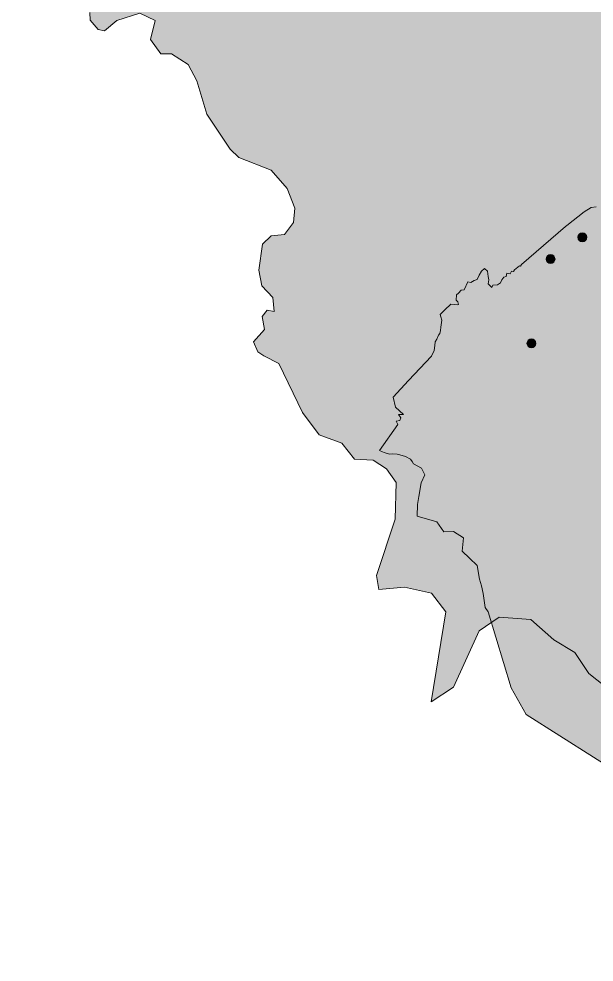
# Model space of a CAD drawing. Header units: inches. Extents: x 0.9 to 25.7, y 5.6 to 27.7.
# Drawn here: x 0.87 to 6.41, y 5.65 to 14.73 of the extents above; entities that cross this region are included whole.
import ezdxf

# ---------------------------------------------------------------- set-up
doc = ezdxf.new("R2010")
doc.units = ezdxf.units.IN
doc.header["$MEASUREMENT"] = 0
for name, color, linetype in [('basin', 7, 'Continuous'), ('political boundary', 7, 'Continuous'), ('wells', 7, 'Continuous')]:
    doc.layers.add(name, color=color, linetype=linetype)

msp = doc.modelspace()

# ---------------------------------------------------------------- hatches: boundary and pattern name
at = {"layer": 'basin', "true_color": 0xffffff}
h = msp.add_hatch(color=7, dxfattribs=at)
h.dxf.hatch_style = 2
h.paths.add_polyline_path([(15.27, 27.7467), (15.25, 27.7333), (15.11, 27.4383), (14.8633, 27.245), (14.715, 27.1983), (14.405, 26.61), (14.15, 26.3783), (13.615, 26.16), (13.0117, 25.905), (12.6783, 25.595), (12.3833, 25.5483), (12.26, 25.4167), (12.3133, 25.2783), (12.3133, 25.045), (11.9333, 24.5733), (11.555, 24.34), (11.4233, 24.31), (11.2117, 24.0983), (11.0417, 23.665), (10.9017, 23.5633), (10.53, 23.44), (10.3833, 23.27), (10.1967, 22.7433), (9.925, 22.395), (9.6167, 22.0533), (9.1667, 21.96), (8.67, 21.8833), (8.315, 21.6283), (8.1283, 21.28), (7.995, 20.9467), (7.7083, 20.8167), (7.535, 20.4517), (7.035, 20.34), (6.3317, 19.6867), (5.8817, 19.5467), (5.5167, 19.3783), (5.1067, 19.1817), (4.78, 18.9917), (4.5717, 18.6817), (4.1267, 18.455), (3.5367, 18.0767), (2.895, 17.1833), (2.255, 16.835), (1.8117, 16.31), (1.51, 16.1083), (1.2483, 16.0033), (0.9, 15.93), (1.0067, 15.8017), (1.1933, 15.5767), (1.16, 15.52), (0.96, 15.5267), (0.8717, 15.4933), (0.8767, 15.4067), (0.95, 15.3167), (1.0417, 15.275), (1.0933, 15.205), (1.15, 15.1533), (1.2267, 15.1517), (1.2767, 15.2), (1.37, 15.1867), (1.415, 15.1017), (1.3867, 14.9783), (1.3867, 14.8867), (1.4767, 14.87), (1.555, 14.795), (1.5583, 14.7217), (1.6367, 14.6317), (1.695, 14.62), (1.815, 14.72), (2.035, 14.7883), (2.1833, 14.72), (2.14, 14.5367), (2.2383, 14.3983), (2.3417, 14.3983), (2.5033, 14.2933), (2.5867, 14.1383), (2.6817, 13.8167), (2.9067, 13.48), (2.99, 13.3983), (3.3017, 13.2767), (3.455, 13.1017), (3.53, 12.9117), (3.5167, 12.7717), (3.4283, 12.6583), (3.3017, 12.6433), (3.2183, 12.5633), (3.1817, 12.315), (3.2117, 12.1617), (3.3167, 12.0517), (3.33, 11.915), (3.2617, 11.9283), (3.215, 11.8683), (3.2367, 11.7433), (3.1317, 11.6217), (3.1717, 11.5283), (3.23, 11.49), (3.375, 11.415), (3.6017, 10.9433), (3.765, 10.7267), (3.9833, 10.6483), (4.1033, 10.4933), (4.285, 10.485), (4.4117, 10.4), (4.5067, 10.2683), (4.495, 9.9167), (4.315, 9.3717), (4.3367, 9.2383), (4.5867, 9.26), (4.8467, 9.2033), (4.9833, 9.0217), (4.8433, 8.155), (5.0583, 8.2967), (5.305, 8.84), (5.4967, 8.9717), (5.8033, 8.95), (6.025, 8.7533), (6.225, 8.6317), (6.36, 8.4283), (6.515, 8.3067), (6.6467, 8.1533), (6.74, 7.8217), (6.75, 7.5117), (7.135, 6.865), (7.3383, 6.7267), (7.7167, 6.6367), (8.1167, 6.7183), (8.2417, 6.805), (8.3233, 7.13), (8.4933, 7.425), (8.875, 7.8433), (9.17, 7.7783), (9.4067, 7.59), (9.66, 7.54), (9.8733, 7.3117), (10.2233, 6.9583), (10.555, 6.9017), (10.9083, 6.8867), (11.0883, 6.7517), (11.4867, 6.6517), (11.8333, 6.43), (12.0233, 6.4267), (12.3117, 6.4733), (12.5117, 6.6967), (12.8283, 6.9117), (13.185, 6.9083), (13.5133, 6.6767), (13.8933, 6.4767), (14.2867, 6.4433), (14.715, 6.5433), (14.9217, 6.5467), (15.415, 6.6683), (15.9567, 6.5933), (16.3383, 6.3833), (17.14, 5.7783), (17.4733, 5.6483), (17.9017, 5.6983), (17.92, 5.8833), (17.7633, 6.115), (17.5733, 6.365), (17.7167, 6.6183), (17.7483, 6.8), (17.4667, 7.34), (17.505, 7.5933), (17.585, 7.9183), (17.57, 8.1867), (17.445, 8.385), (17.5167, 8.65), (17.4067, 8.8217), (16.8217, 9.0383), (16.6867, 9.1233), (16.7367, 9.5383), (16.6583, 9.7933), (16.665, 10.105), (16.5117, 10.3183), (16.3583, 10.5517), (16.39, 10.8817), (16.2033, 11.09), (16.1467, 11.39), (16.0317, 11.6517), (16.035, 11.92), (16.0433, 12.1917), (16.1117, 12.4417), (16.14, 12.5917), (16.2033, 12.8283), (16.3083, 13.0283), (16.4767, 13.1533), (16.7133, 13.45), (17.6583, 13.8517), (18.2717, 13.9533), (18.7817, 13.79), (18.96, 13.6117), (19.0917, 13.6117), (19.5033, 13.805), (20.0067, 13.8983), (20.4633, 14.1083), (20.805, 14.1533), (21.0317, 14.3033), (21.17, 14.69), (21.2567, 14.9767), (21.4967, 15.0767), (21.6667, 15.0533), (21.775, 14.83), (22.17, 14.3883), (22.4183, 14.24), (22.7583, 14.195), (22.93, 14.2633), (23.045, 14.3717), (23.2167, 14.395), (23.4017, 14.4817), (23.4017, 14.6667), (23.34, 14.845), (23.4333, 15.3267), (23.7667, 15.745), (24.2933, 15.8833), (24.6817, 15.9), (24.9833, 16.015), (25.0133, 16.1233), (24.9517, 16.3567), (25.0767, 16.6667), (25.2783, 16.9767), (25.525, 17.1467), (25.565, 17.66), (25.5183, 18.1867), (25.2933, 18.42), (25.255, 18.6433), (25.325, 18.83), (25.2617, 18.9617), (25.015, 19.3333), (25.015, 19.505), (25.1783, 19.7533), (25.2, 20.1333), (25.0617, 20.4583), (24.9683, 20.5983), (24.9767, 20.7367), (25.1933, 21.07), (25.5267, 21.1483), (25.665, 21.28), (25.5567, 21.8067), (25.3717, 22.2867), (25.1467, 22.48), (24.9067, 22.4333), (24.6967, 22.38), (24.5583, 22.4567), (24.3183, 23.0767), (24.2083, 23.1233), (24.0767, 23.185), (23.8683, 23.3467), (23.3883, 23.3167), (23.1717, 23.2783), (22.6517, 23.2), (22.4033, 23.3017), (22.1483, 23.735), (22.0017, 23.8433), (21.8383, 23.8583), (21.7767, 23.9833), (21.675, 23.9833), (21.2733, 23.8583), (20.9167, 23.9283), (20.8083, 24.1917), (20.785, 24.4317), (20.5217, 24.555), (19.9783, 24.5867), (19.49, 24.61), (19.2267, 24.68), (18.8867, 24.8033), (18.785, 24.865), (18.8167, 25.1833), (18.7933, 25.6083), (18.7617, 25.695), (18.8317, 25.81), (19.01, 25.965), (18.7933, 26.0733), (18.46, 26.1133), (18.2483, 26.3467), (17.9617, 26.4317), (17.6833, 26.6717), (17.4667, 26.6867), (17.2183, 26.6483), (16.8383, 26.6867), (16.49, 27.005), (16.0783, 27.5), (15.87, 27.6867), (15.8183, 27.7467)])
at = {"layer": 'political boundary', "true_color": 0xffffff}
h = msp.add_hatch(color=7, dxfattribs=at)
h.dxf.hatch_style = 2
h.paths.add_polyline_path([(8.41, 15.9333), (8.4217, 16.0333), (8.325, 16.0717), (8.2683, 15.9967), (8.16, 15.9567), (8.16, 15.9167), (8.0883, 15.865), (8.06, 15.7667), (7.9967, 15.7117), (7.955, 15.6533), (7.9567, 15.6), (7.8717, 15.5117), (7.8433, 15.5333), (7.7883, 15.5033), (7.7567, 15.4417), (7.77, 15.4133), (7.7517, 15.385), (7.71, 15.315), (7.7567, 15.3017), (7.7567, 15.29), (7.8733, 15.235), (7.8267, 15.155), (7.76, 15.0717), (7.7517, 15.0467), (7.795, 15.0183), (7.7517, 14.9567), (7.7783, 14.9433), (7.73, 14.92), (7.475, 15.0083), (7.4567, 14.995), (7.5417, 14.9317), (7.4917, 14.8633), (7.56, 14.8383), (7.6767, 14.7667), (7.77, 14.5067), (7.5833, 14.5717), (7.515, 14.6067), (7.4783, 14.585), (7.4433, 14.5633), (7.355, 14.5867), (7.2533, 14.6283), (7.1983, 14.65), (6.9833, 14.7183), (6.9083, 14.6633), (6.875, 14.5733), (6.8533, 14.4667), (6.81, 14.3267), (6.78, 14.235), (6.7617, 14.175), (6.7283, 14.0733), (6.7317, 14.0167), (6.9517, 13.955), (6.9367, 13.9317), (6.92, 13.9333), (6.87, 13.8833), (6.84, 13.81), (6.8567, 13.8), (6.83, 13.7367), (6.79, 13.6283), (6.7217, 13.6267), (6.6933, 13.5733), (6.6783, 13.5283), (6.6267, 13.4983), (6.5617, 13.4733), (6.4733, 13.4583), (6.5233, 13.3717), (6.5733, 13.3633), (6.62, 13.34), (6.6867, 13.3017), (6.6733, 13.2283), (6.68, 13.2183), (6.6583, 13.1833), (6.6383, 13.1683), (6.6233, 13.1467), (6.585, 13.1117), (6.5567, 13.0883), (6.535, 13.0583), (6.5, 13.0033), (6.4767, 12.98), (6.4517, 12.9317), (6.4317, 12.9233), (6.3817, 12.9167), (6.315, 12.8767), (6.15, 12.7433), (6.1367, 12.7333), (5.7133, 12.3683), (5.7033, 12.3517), (5.6917, 12.355), (5.645, 12.3183), (5.6367, 12.3), (5.6167, 12.305), (5.6017, 12.2783), (5.57, 12.285), (5.565, 12.2517), (5.5417, 12.245), (5.5217, 12.22), (5.51, 12.1917), (5.48, 12.1733), (5.4367, 12.17), (5.4267, 12.1467), (5.39, 12.1833), (5.3967, 12.2217), (5.39, 12.2533), (5.385, 12.3033), (5.3567, 12.33), (5.3267, 12.3033), (5.305, 12.2667), (5.285, 12.225), (5.255, 12.215), (5.2233, 12.195), (5.195, 12.2), (5.16, 12.125), (5.1317, 12.1217), (5.1067, 12.0933), (5.085, 12.0767), (5.0833, 12.025), (5.1, 12.01), (5.105, 11.9833), (5.0967, 11.9783), (5.0317, 11.9867), (4.975, 11.93), (4.93, 11.8867), (4.9367, 11.865), (4.945, 11.8317), (4.9367, 11.7633), (4.9317, 11.7317), (4.925, 11.7033), (4.9117, 11.6867), (4.8967, 11.6483), (4.8817, 11.6233), (4.8767, 11.5883), (4.87, 11.54), (4.8467, 11.485), (4.6233, 11.25), (4.475, 11.0917), (4.4983, 10.9933), (4.5767, 10.9233), (4.5267, 10.9233), (4.55, 10.89), (4.54, 10.865), (4.505, 10.86), (4.5217, 10.8267), (4.3433, 10.575), (4.375, 10.565), (4.3883, 10.5583), (4.4417, 10.5417), (4.4717, 10.545), (4.5133, 10.5417), (4.5417, 10.535), (4.595, 10.5183), (4.6433, 10.4917), (4.66, 10.47), (4.6717, 10.4467), (4.75, 10.4067), (4.7817, 10.3433), (4.745, 10.265), (4.7233, 10.135), (4.71, 10.055), (4.7083, 9.9433), (4.8967, 9.8883), (4.965, 9.7933), (5.0567, 9.795), (5.155, 9.735), (5.1417, 9.6067), (5.21, 9.54), (5.2867, 9.47), (5.3083, 9.3383), (5.3283, 9.2717), (5.3417, 9.1983), (5.3633, 9.065), (5.39, 9.0233), (5.6117, 8.2917), (5.7583, 8.035), (6.7283, 7.4183), (8.13, 7.285), (9.3817, 6.59), (9.6633, 7.0633), (9.9017, 7.235), (10.645, 7.1167), (10.73, 7.035), (10.8317, 7.1417), (10.9033, 7.19), (10.9483, 7.24), (10.995, 7.3783), (11.0283, 7.41), (11.0467, 7.4967), (11.06, 7.57), (11.0583, 7.63), (11.0617, 7.6517), (11.0583, 7.7233), (11.065, 7.7967), (11.0767, 7.8683), (11.055, 7.94), (11.045, 7.9583), (11.0367, 8.0117), (11.03, 8.0367), (11.015, 8.075), (10.9317, 8.2467), (11.1267, 8.3517), (10.9167, 8.6083), (11.165, 8.68), (11.1017, 8.82), (11.0733, 8.835), (10.935, 8.995), (10.9117, 9.0467), (10.9217, 9.2183), (10.91, 9.2917), (10.92, 9.335), (10.9283, 9.38), (10.9133, 9.3983), (10.9183, 9.4217), (10.9767, 9.455), (10.995, 9.48), (11.0333, 9.4717), (11.045, 9.475), (11.075, 9.4883), (11.1267, 9.48), (11.1483, 9.4917), (11.1667, 9.5083), (11.1833, 9.5383), (11.315, 9.5017), (11.3583, 9.635), (11.2317, 9.6733), (11.1083, 9.715), (10.8983, 9.7833), (10.94, 10.095), (10.765, 10.1517), (10.8667, 10.7217), (10.9283, 11.07), (10.9583, 11.09), (10.97, 11.1433), (10.9817, 11.23), (10.985, 11.2533), (11.0317, 11.3167), (11.0733, 11.3733), (11.0433, 11.4133), (10.8967, 11.5333), (10.8183, 11.6017), (10.7867, 11.6317), (10.765, 11.665), (10.7217, 11.73), (10.68, 11.77), (10.61, 11.8433), (10.5933, 11.8533), (10.465, 11.98), (10.47, 11.9967), (10.51, 12.1367), (10.2417, 12.31), (10.0233, 12.4333), (9.4117, 12.7333), (9.4483, 13.0967), (9.5717, 13.3867), (9.6117, 13.4217), (9.6033, 13.4567), (9.58, 13.47), (9.2483, 14.265), (9.3133, 14.425), (9.1567, 14.495), (9.0017, 14.565), (8.875, 14.6233), (8.8067, 14.6533), (8.7667, 14.675), (8.645, 14.64), (8.51, 14.6483), (8.475, 14.6517), (8.4233, 14.7), (8.4017, 14.6983), (8.2883, 14.8217), (8.25, 14.9067), (8.265, 15.0617), (8.2117, 15.08), (8.33, 15.235), (8.3433, 15.245), (8.41, 15.37), (8.455, 15.3983), (8.4533, 15.445), (8.5183, 15.5283), (8.5833, 15.5867), (8.525, 15.6533), (8.5033, 15.7417), (8.475, 15.8467), (8.4383, 15.875)])
at = {"layer": 'wells', "true_color": 0xffffff}
h = msp.add_hatch(color=7, dxfattribs=at)
h.dxf.hatch_style = 2
edge = h.paths.add_edge_path()
edge.add_spline(control_points=[(6.2983, 12.6733), (6.2744, 12.6733), (6.255, 12.6539), (6.255, 12.63), (6.255, 12.6061), (6.2744, 12.5867), (6.2983, 12.5867), (6.3223, 12.5867), (6.3417, 12.6061), (6.3417, 12.63), (6.3417, 12.6539), (6.3223, 12.6733), (6.2983, 12.6733)], knot_values=[0, 0, 0, 0, 1, 1, 1, 2, 2, 2, 3, 3, 3, 4, 4, 4, 4], degree=3, periodic=0)
h = msp.add_hatch(color=7, dxfattribs=at)
h.dxf.hatch_style = 2
edge = h.paths.add_edge_path()
edge.add_spline(control_points=[(5.9917, 12.4633), (5.9677, 12.4633), (5.9483, 12.4439), (5.9483, 12.42), (5.9483, 12.3961), (5.9677, 12.3767), (5.9917, 12.3767), (6.0156, 12.3767), (6.035, 12.3961), (6.035, 12.42), (6.035, 12.4439), (6.0156, 12.4633), (5.9917, 12.4633)], knot_values=[0, 0, 0, 0, 1, 1, 1, 2, 2, 2, 3, 3, 3, 4, 4, 4, 4], degree=3, periodic=0)
h = msp.add_hatch(color=7, dxfattribs=at)
h.dxf.hatch_style = 2
edge = h.paths.add_edge_path()
edge.add_spline(control_points=[(5.8083, 11.6517), (5.7844, 11.6517), (5.765, 11.6323), (5.765, 11.6083), (5.765, 11.5844), (5.7844, 11.565), (5.8083, 11.565), (5.8323, 11.565), (5.8517, 11.5844), (5.8517, 11.6083), (5.8517, 11.6323), (5.8323, 11.6517), (5.8083, 11.6517)], knot_values=[0, 0, 0, 0, 1, 1, 1, 2, 2, 2, 3, 3, 3, 4, 4, 4, 4], degree=3, periodic=0)

# ---------------------------------------------------------------- linework, layer by layer
at = {"layer": 'basin', "lineweight": 0}
msp.add_lwpolyline([(1.555, 14.795), (1.5583, 14.7217), (1.6367, 14.6317), (1.695, 14.62), (1.815, 14.72), (2.035, 14.7883), (2.1833, 14.72), (2.14, 14.5367), (2.2383, 14.3983), (2.3417, 14.3983), (2.5033, 14.2933), (2.5867, 14.1383), (2.6817, 13.8167), (2.9067, 13.48), (2.99, 13.3983), (3.3017, 13.2767), (3.455, 13.1017), (3.53, 12.9117), (3.5167, 12.7717), (3.4283, 12.6583), (3.3017, 12.6433), (3.2183, 12.5633), (3.1817, 12.315), (3.2117, 12.1617), (3.3167, 12.0517), (3.33, 11.915), (3.2617, 11.9283), (3.215, 11.8683), (3.2367, 11.7433), (3.1317, 11.6217), (3.1717, 11.5283), (3.23, 11.49), (3.375, 11.415), (3.6017, 10.9433), (3.765, 10.7267), (3.9833, 10.6483), (4.1033, 10.4933), (4.285, 10.485), (4.4117, 10.4), (4.5067, 10.2683), (4.495, 9.9167), (4.315, 9.3717), (4.3367, 9.2383), (4.5867, 9.26), (4.8467, 9.2033), (4.9833, 9.0217), (4.8433, 8.155), (5.0583, 8.2967), (5.305, 8.84), (5.4967, 8.9717), (5.8033, 8.95), (6.025, 8.7533), (6.225, 8.6317), (6.36, 8.4283), (6.515, 8.3067)], dxfattribs=at)
at = {"layer": 'political boundary', "lineweight": 0}
msp.add_lwpolyline([(6.4317, 12.9233), (6.3817, 12.9167), (6.315, 12.8767), (6.15, 12.7433), (6.1367, 12.7333), (5.7133, 12.3683), (5.7033, 12.3517), (5.6917, 12.355), (5.645, 12.3183), (5.6367, 12.3), (5.6167, 12.305), (5.6017, 12.2783), (5.57, 12.285), (5.565, 12.2517), (5.5417, 12.245), (5.5217, 12.22), (5.51, 12.1917), (5.48, 12.1733), (5.4367, 12.17), (5.4267, 12.1467), (5.39, 12.1833), (5.3967, 12.2217), (5.39, 12.2533), (5.385, 12.3033), (5.3567, 12.33), (5.3267, 12.3033), (5.305, 12.2667), (5.285, 12.225), (5.255, 12.215), (5.2233, 12.195), (5.195, 12.2), (5.16, 12.125), (5.1317, 12.1217), (5.1067, 12.0933), (5.085, 12.0767), (5.0833, 12.025), (5.1, 12.01), (5.105, 11.9833), (5.0967, 11.9783), (5.0317, 11.9867), (4.975, 11.93), (4.93, 11.8867), (4.9367, 11.865), (4.945, 11.8317), (4.9367, 11.7633), (4.9317, 11.7317), (4.925, 11.7033), (4.9117, 11.6867), (4.8967, 11.6483), (4.8817, 11.6233), (4.8767, 11.5883), (4.87, 11.54), (4.8467, 11.485), (4.6233, 11.25), (4.475, 11.0917), (4.4983, 10.9933), (4.5767, 10.9233), (4.5267, 10.9233), (4.55, 10.89), (4.54, 10.865), (4.505, 10.86), (4.5217, 10.8267), (4.3433, 10.575), (4.375, 10.565), (4.3883, 10.5583), (4.4417, 10.5417), (4.4717, 10.545), (4.5133, 10.5417), (4.5417, 10.535), (4.595, 10.5183), (4.6433, 10.4917), (4.66, 10.47), (4.6717, 10.4467), (4.75, 10.4067), (4.7817, 10.3433), (4.745, 10.265), (4.7233, 10.135), (4.71, 10.055), (4.7083, 9.9433), (4.8967, 9.8883), (4.965, 9.7933), (5.0567, 9.795), (5.155, 9.735), (5.1417, 9.6067), (5.21, 9.54), (5.2867, 9.47), (5.3083, 9.3383), (5.3283, 9.2717), (5.3417, 9.1983), (5.3633, 9.065), (5.39, 9.0233), (5.6117, 8.2917), (5.7583, 8.035), (6.7283, 7.4183)], dxfattribs=at)
at = {"layer": 'wells', "lineweight": 0}
for points in [[(6.2983, 12.6733), (6.2744, 12.6733), (6.255, 12.6539), (6.255, 12.63), (6.255, 12.6061), (6.2744, 12.5867), (6.2983, 12.5867), (6.3223, 12.5867), (6.3417, 12.6061), (6.3417, 12.63), (6.3417, 12.6539), (6.3223, 12.6733), (6.2983, 12.6733)], [(5.9917, 12.4633), (5.9677, 12.4633), (5.9483, 12.4439), (5.9483, 12.42), (5.9483, 12.3961), (5.9677, 12.3767), (5.9917, 12.3767), (6.0156, 12.3767), (6.035, 12.3961), (6.035, 12.42), (6.035, 12.4439), (6.0156, 12.4633), (5.9917, 12.4633)], [(5.8083, 11.6517), (5.7844, 11.6517), (5.765, 11.6323), (5.765, 11.6083), (5.765, 11.5844), (5.7844, 11.565), (5.8083, 11.565), (5.8323, 11.565), (5.8517, 11.5844), (5.8517, 11.6083), (5.8517, 11.6323), (5.8323, 11.6517), (5.8083, 11.6517)]]:
    msp.add_open_spline(points, degree=3, knots=[0, 0, 0, 0, 1, 1, 1, 2, 2, 2, 3, 3, 3, 4, 4, 4, 4], dxfattribs=at)

doc.saveas('drawing.dxf')
